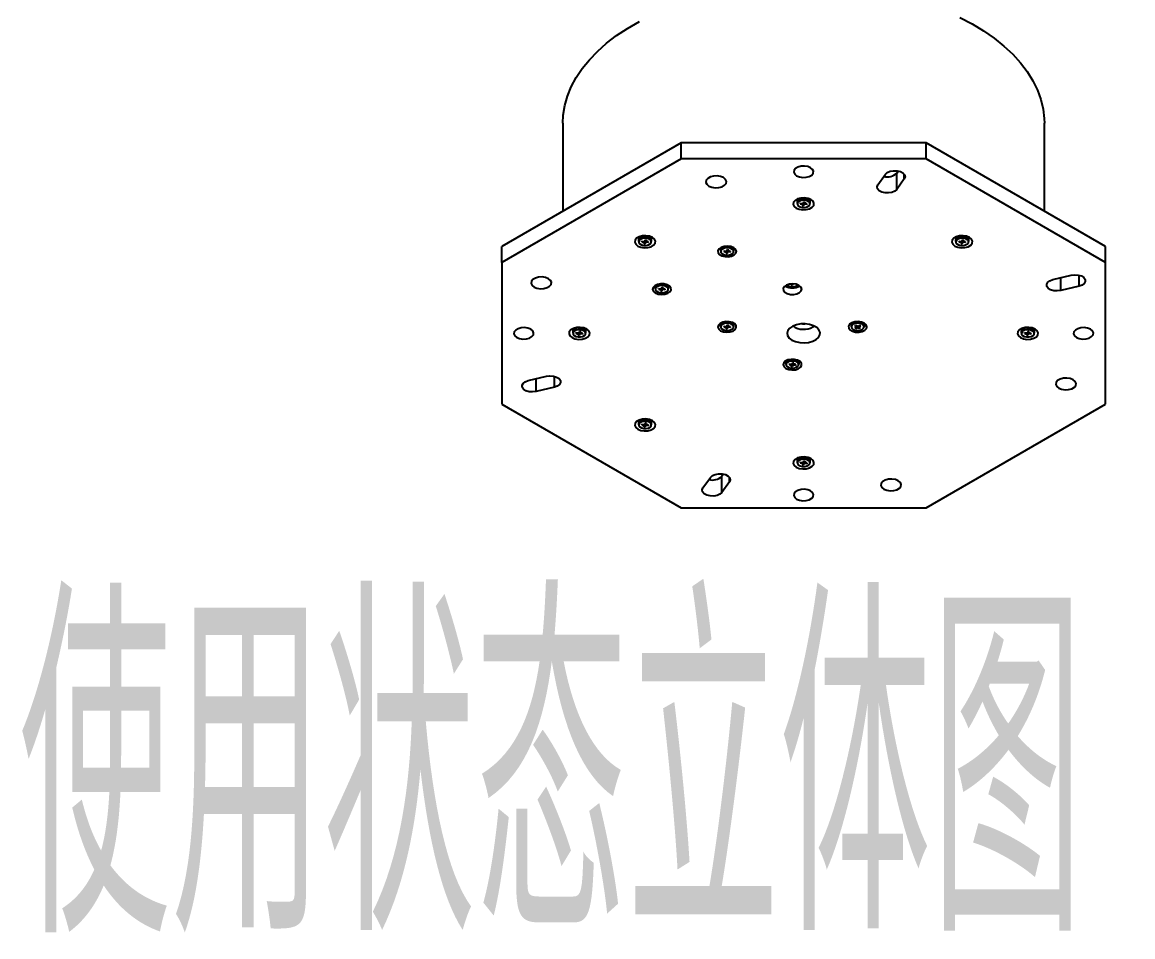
# Model space of a CAD drawing. Header units: millimetres. Extents: x 1258 to 2922, y -135 to 1239.
# Drawn here: x 1657.8 to 1826.2, y 621.3 to 759.9 of the extents above; entities that cross this region are included whole.
import ezdxf

# ---------------------------------------------------------------- set-up
doc = ezdxf.new("R2010")
doc.units = ezdxf.units.MM
doc.header["$LTSCALE"] = 6
doc.layers.add('6文字层', color=3, linetype='Continuous')
doc.styles.add('PC_TEXTSTYLE4', font='ISOCP.SHX', dxfattribs={"width": 0.707, "bigfont": 'GBCBIG.SHX'})

msp = doc.modelspace()

# ---------------------------------------------------------------- linework, layer by layer
at = {"color": 7, "linetype": 'Continuous', "lineweight": 25}
for p, q in [((1739.78, 744.55), (1739.78, 731.23)), ((1812.78, 731.23), (1812.78, 744.55)), ((1757.71, 741.58), (1730.51, 725.88)), ((1757.71, 739.13), (1757.71, 741.58)), ((1794.86, 741.58), (1757.71, 741.58)), ((1794.86, 739.13), (1794.86, 741.58)), ((1822.06, 725.88), (1794.86, 741.58)), ((1757.71, 739.13), (1730.51, 723.43)), ((1794.86, 739.13), (1757.71, 739.13)), ((1822.06, 723.43), (1794.86, 739.13)), ((1787.54, 735.21), (1788.68, 736.81)), ((1790.64, 737.31), (1790.4, 736.97)), ((1790.4, 734.52), (1790.4, 736.97)), ((1791.55, 736.12), (1790.4, 734.52)), ((1775.28, 732.63), (1775.28, 732.37)), ((1775.78, 733.19), (1775.78, 733.13)), ((1776.29, 732.63), (1776.21, 732.4)), ((1776.29, 732.63), (1776.49, 732.6)), ((1776.43, 732.61), (1776.4, 732.54)), ((1776.49, 732.6), (1776.4, 732.38)), ((1776.4, 732.54), (1776.4, 732.38)), ((1776.49, 733.19), (1776.49, 732.93)), ((1776.78, 733.13), (1776.78, 733.19)), ((1777.28, 732.37), (1777.28, 732.63)), ((1775.77, 732.34), (1775.82, 732.45)), ((1775.77, 732.34), (1776.17, 732.29)), ((1775.82, 732.45), (1776.21, 732.4)), ((1776.08, 732.06), (1776.17, 732.29)), ((1776.08, 732.06), (1776.28, 732.04)), ((1776.14, 732.22), (1776.28, 732.2)), ((1776.17, 732.41), (1776.17, 732.29)), ((1776.28, 732.2), (1776.36, 732.43)), ((1776.28, 732.04), (1776.36, 732.26)), ((1776.28, 732.2), (1776.28, 732.04)), ((1776.4, 732.42), (1776.36, 732.43)), ((1776.36, 732.43), (1776.36, 732.26)), ((1776.75, 732.22), (1776.36, 732.26)), ((1776.79, 732.33), (1776.4, 732.38)), ((1776.75, 732.22), (1776.79, 732.33)), ((1776.75, 732.33), (1776.75, 732.22)), ((1751.74, 727.45), (1751.74, 727.38)), ((1752.45, 727.44), (1752.45, 727.18)), ((1752.74, 727.38), (1752.74, 727.45)), ((1799.83, 727.45), (1799.83, 727.38)), ((1800.53, 727.44), (1800.53, 727.18)), ((1800.83, 727.38), (1800.83, 727.45)), ((1730.51, 723.43), (1730.51, 725.88)), ((1751.24, 726.88), (1751.24, 726.62)), ((1751.73, 726.59), (1751.77, 726.7)), ((1751.73, 726.59), (1752.12, 726.54)), ((1751.77, 726.7), (1752.17, 726.65)), ((1752.04, 726.31), (1752.12, 726.54)), ((1752.04, 726.31), (1752.24, 726.29)), ((1752.1, 726.47), (1752.24, 726.45)), ((1752.12, 726.66), (1752.12, 726.54)), ((1752.25, 726.88), (1752.17, 726.65)), ((1752.24, 726.45), (1752.32, 726.68)), ((1752.24, 726.29), (1752.32, 726.52)), ((1752.24, 726.45), (1752.24, 726.29)), ((1752.25, 726.88), (1752.44, 726.85)), ((1752.36, 726.67), (1752.32, 726.68)), ((1752.32, 726.68), (1752.32, 726.52)), ((1752.71, 726.47), (1752.32, 726.52)), ((1752.39, 726.86), (1752.36, 726.79)), ((1752.44, 726.85), (1752.36, 726.63)), ((1752.36, 726.79), (1752.36, 726.63)), ((1752.75, 726.58), (1752.36, 726.63)), ((1752.71, 726.59), (1752.71, 726.47)), ((1752.71, 726.47), (1752.75, 726.58)), ((1753.24, 726.62), (1753.24, 726.88)), ((1799.33, 726.88), (1799.33, 726.62)), ((1799.82, 726.59), (1799.86, 726.7)), ((1799.82, 726.59), (1800.21, 726.54)), ((1799.86, 726.7), (1800.25, 726.65)), ((1800.13, 726.31), (1800.21, 726.54)), ((1800.13, 726.31), (1800.32, 726.29)), ((1800.18, 726.47), (1800.32, 726.45)), ((1800.21, 726.66), (1800.21, 726.54)), ((1800.33, 726.88), (1800.25, 726.65)), ((1800.32, 726.45), (1800.4, 726.68)), ((1800.32, 726.29), (1800.4, 726.52)), ((1800.32, 726.45), (1800.32, 726.29)), ((1800.33, 726.88), (1800.53, 726.85)), ((1800.44, 726.67), (1800.4, 726.68)), ((1800.4, 726.68), (1800.4, 726.52)), ((1800.8, 726.47), (1800.4, 726.52)), ((1800.47, 726.86), (1800.44, 726.79)), ((1800.53, 726.85), (1800.44, 726.63)), ((1800.44, 726.79), (1800.44, 726.63)), ((1800.84, 726.58), (1800.44, 726.63)), ((1800.8, 726.59), (1800.8, 726.47)), ((1800.8, 726.47), (1800.84, 726.58)), ((1801.33, 726.62), (1801.33, 726.88)), ((1822.06, 723.43), (1822.06, 725.88)), ((1763.6, 725.62), (1763.72, 725.55)), ((1763.69, 725.41), (1763.69, 725.15)), ((1764.18, 725.12), (1764.22, 725.23)), ((1764.18, 725.12), (1764.57, 725.07)), ((1764.22, 725.23), (1764.61, 725.18)), ((1764.49, 724.84), (1764.57, 725.07)), ((1764.49, 724.84), (1764.68, 724.82)), ((1764.54, 725), (1764.68, 724.98)), ((1764.57, 725.19), (1764.57, 725.07)), ((1764.69, 725.41), (1764.61, 725.18)), ((1764.68, 724.98), (1764.77, 725.21)), ((1764.68, 724.82), (1764.77, 725.05)), ((1764.68, 724.98), (1764.68, 724.82)), ((1764.69, 725.41), (1764.89, 725.38)), ((1764.81, 725.2), (1764.77, 725.21)), ((1764.77, 725.21), (1764.77, 725.05)), ((1765.16, 725), (1764.77, 725.05)), ((1764.83, 725.39), (1764.81, 725.32)), ((1764.89, 725.38), (1764.81, 725.16)), ((1764.81, 725.32), (1764.81, 725.16)), ((1765.2, 725.11), (1764.81, 725.16)), ((1765.16, 725.12), (1765.16, 725)), ((1765.16, 725), (1765.2, 725.11)), ((1765.69, 725.15), (1765.69, 725.41)), ((1730.51, 723.43), (1730.51, 701.98)), ((1822.06, 701.98), (1822.06, 723.43)), ((1814.08, 720.85), (1816.85, 721.52)), ((1753.7, 719.91), (1753.8, 719.85)), ((1753.79, 719.69), (1753.79, 719.43)), ((1753.8, 719.85), (1753.82, 719.84)), ((1754.28, 719.4), (1754.32, 719.52)), ((1754.28, 719.4), (1754.67, 719.35)), ((1754.32, 719.52), (1754.71, 719.47)), ((1754.59, 719.13), (1754.67, 719.35)), ((1754.59, 719.13), (1754.78, 719.11)), ((1754.64, 719.29), (1754.78, 719.27)), ((1754.67, 719.47), (1754.67, 719.35)), ((1754.79, 719.69), (1754.71, 719.47)), ((1754.78, 719.27), (1754.87, 719.49)), ((1754.78, 719.11), (1754.87, 719.33)), ((1754.78, 719.27), (1754.78, 719.11)), ((1754.79, 719.69), (1754.99, 719.67)), ((1754.91, 719.49), (1754.87, 719.49)), ((1754.87, 719.49), (1754.87, 719.33)), ((1755.26, 719.28), (1754.87, 719.33)), ((1754.93, 719.68), (1754.91, 719.61)), ((1754.99, 719.67), (1754.91, 719.44)), ((1754.91, 719.61), (1754.91, 719.44)), ((1755.3, 719.4), (1754.91, 719.44)), ((1755.26, 719.28), (1755.3, 719.4)), ((1755.26, 719.4), (1755.26, 719.28)), ((1755.76, 719.84), (1755.87, 719.91)), ((1755.79, 719.43), (1755.79, 719.69)), ((1774.39, 720.03), (1774.45, 720.2)), ((1774.39, 720.03), (1774.58, 720)), ((1774.44, 720.18), (1774.58, 720.17)), ((1774.58, 720), (1774.66, 720.21)), ((1774.58, 720.17), (1774.6, 720.21)), ((1774.58, 720.17), (1774.58, 720)), ((1818.04, 719.86), (1815.27, 719.2)), ((1763.6, 714.19), (1763.7, 714.13)), ((1763.69, 713.98), (1763.69, 713.72)), ((1763.7, 714.13), (1763.72, 714.12)), ((1764.69, 713.98), (1764.61, 713.75)), ((1764.69, 713.98), (1764.89, 713.96)), ((1764.89, 713.96), (1764.81, 713.73)), ((1764.83, 713.96), (1764.81, 713.89)), ((1765.66, 714.12), (1765.77, 714.19)), ((1765.69, 713.72), (1765.69, 713.98)), ((1783.4, 714.19), (1783.52, 714.12)), ((1783.49, 713.98), (1783.49, 713.72)), ((1784.06, 713.85), (1784.2, 713.93)), ((1784.2, 713.93), (1784.49, 713.77)), ((1784.77, 713.93), (1784.49, 713.77)), ((1784.77, 713.93), (1784.91, 713.85)), ((1785.49, 713.72), (1785.49, 713.98)), ((1741.28, 713), (1741.28, 712.74)), ((1741.77, 712.71), (1741.82, 712.82)), ((1741.77, 712.71), (1742.17, 712.66)), ((1741.78, 713.57), (1741.78, 713.5)), ((1741.82, 712.82), (1742.21, 712.77)), ((1742.08, 712.43), (1742.17, 712.66)), ((1742.08, 712.43), (1742.28, 712.41)), ((1742.14, 712.59), (1742.28, 712.57)), ((1742.17, 712.78), (1742.17, 712.66)), ((1742.29, 713), (1742.21, 712.77)), ((1742.28, 712.57), (1742.36, 712.8)), ((1742.28, 712.41), (1742.36, 712.64)), ((1742.28, 712.57), (1742.28, 712.41)), ((1742.29, 713), (1742.49, 712.98)), ((1742.4, 712.79), (1742.36, 712.8)), ((1742.36, 712.8), (1742.36, 712.64)), ((1742.75, 712.59), (1742.36, 712.64)), ((1742.49, 712.98), (1742.4, 712.75)), ((1742.43, 712.98), (1742.4, 712.91)), ((1742.4, 712.91), (1742.4, 712.75)), ((1742.79, 712.7), (1742.4, 712.75)), ((1742.49, 713.56), (1742.49, 713.3)), ((1742.75, 712.71), (1742.75, 712.59)), ((1742.75, 712.59), (1742.79, 712.7)), ((1742.78, 713.5), (1742.78, 713.57)), ((1743.28, 712.74), (1743.28, 713)), ((1764.18, 713.69), (1764.22, 713.8)), ((1764.18, 713.69), (1764.57, 713.64)), ((1764.22, 713.8), (1764.61, 713.75)), ((1764.49, 713.41), (1764.57, 713.64)), ((1764.49, 713.41), (1764.68, 713.39)), ((1764.54, 713.57), (1764.68, 713.55)), ((1764.57, 713.76), (1764.57, 713.64)), ((1764.68, 713.55), (1764.77, 713.78)), ((1764.68, 713.39), (1764.77, 713.62)), ((1764.68, 713.55), (1764.68, 713.39)), ((1764.81, 713.77), (1764.77, 713.78)), ((1764.77, 713.78), (1764.77, 713.62)), ((1765.16, 713.57), (1764.77, 713.62)), ((1764.81, 713.89), (1764.81, 713.73)), ((1765.2, 713.68), (1764.81, 713.73)), ((1765.16, 713.69), (1765.16, 713.57)), ((1765.16, 713.57), (1765.2, 713.68)), ((1777.7, 713.68), (1777.89, 713.81)), ((1783.78, 713.31), (1783.79, 713.3)), ((1784.06, 713.85), (1784.35, 713.68)), ((1784.06, 713.52), (1784.35, 713.68)), ((1784.06, 713.52), (1784.2, 713.44)), ((1784.2, 713.44), (1784.49, 713.6)), ((1784.2, 713.6), (1784.2, 713.44)), ((1784.35, 713.85), (1784.35, 713.68)), ((1784.35, 713.68), (1784.49, 713.77)), ((1784.63, 713.68), (1784.49, 713.77)), ((1784.49, 713.77), (1784.49, 713.6)), ((1784.77, 713.44), (1784.49, 713.6)), ((1784.91, 713.85), (1784.63, 713.68)), ((1784.63, 713.85), (1784.63, 713.68)), ((1784.91, 713.52), (1784.63, 713.68)), ((1784.77, 713.6), (1784.77, 713.44)), ((1784.77, 713.44), (1784.91, 713.52)), ((1809.28, 713), (1809.28, 712.74)), ((1809.77, 712.71), (1809.82, 712.82)), ((1809.77, 712.71), (1810.17, 712.66)), ((1809.78, 713.57), (1809.78, 713.5)), ((1809.82, 712.82), (1810.21, 712.77)), ((1810.08, 712.43), (1810.17, 712.66)), ((1810.08, 712.43), (1810.28, 712.41)), ((1810.14, 712.59), (1810.28, 712.57)), ((1810.17, 712.78), (1810.17, 712.66)), ((1810.29, 713), (1810.21, 712.77)), ((1810.28, 712.57), (1810.36, 712.8)), ((1810.28, 712.41), (1810.36, 712.64)), ((1810.28, 712.57), (1810.28, 712.41)), ((1810.29, 713), (1810.49, 712.98)), ((1810.4, 712.79), (1810.36, 712.8)), ((1810.36, 712.8), (1810.36, 712.64)), ((1810.75, 712.59), (1810.36, 712.64)), ((1810.49, 712.98), (1810.4, 712.75)), ((1810.43, 712.98), (1810.4, 712.91)), ((1810.4, 712.91), (1810.4, 712.75)), ((1810.79, 712.7), (1810.4, 712.75)), ((1810.49, 713.56), (1810.49, 713.3)), ((1810.75, 712.71), (1810.75, 712.59)), ((1810.75, 712.59), (1810.79, 712.7)), ((1810.78, 713.5), (1810.78, 713.57)), ((1811.28, 712.74), (1811.28, 713)), ((1773.5, 708.48), (1773.6, 708.42)), ((1773.59, 708.26), (1773.59, 708)), ((1773.6, 708.42), (1773.62, 708.41)), ((1774.08, 707.97), (1774.12, 708.09)), ((1774.08, 707.97), (1774.47, 707.93)), ((1774.12, 708.09), (1774.51, 708.04)), ((1774.39, 707.7), (1774.47, 707.93)), ((1774.39, 707.7), (1774.58, 707.68)), ((1774.44, 707.86), (1774.58, 707.84)), ((1774.47, 708.04), (1774.47, 707.93)), ((1774.59, 708.26), (1774.51, 708.04)), ((1774.58, 707.84), (1774.66, 708.06)), ((1774.58, 707.68), (1774.66, 707.9)), ((1774.58, 707.84), (1774.58, 707.68)), ((1774.59, 708.26), (1774.79, 708.24)), ((1774.71, 708.06), (1774.66, 708.06)), ((1774.66, 708.06), (1774.66, 707.9)), ((1775.06, 707.85), (1774.66, 707.9)), ((1774.73, 708.25), (1774.71, 708.18)), ((1774.79, 708.24), (1774.71, 708.01)), ((1774.71, 708.18), (1774.71, 708.01)), ((1775.1, 707.97), (1774.71, 708.01)), ((1775.06, 707.85), (1775.1, 707.97)), ((1775.06, 707.97), (1775.06, 707.85)), ((1775.56, 708.41), (1775.67, 708.48)), ((1775.59, 708), (1775.59, 708.26)), ((1734.53, 705.55), (1737.3, 706.21)), ((1738.49, 704.56), (1735.72, 703.89)), ((1730.51, 701.98), (1757.71, 686.28)), ((1794.86, 686.28), (1822.06, 701.98)), ((1751.24, 699.12), (1751.24, 698.86)), ((1751.73, 698.83), (1751.77, 698.94)), ((1751.73, 698.83), (1752.12, 698.78)), ((1751.74, 699.69), (1751.74, 699.63)), ((1751.77, 698.94), (1752.17, 698.89)), ((1752.04, 698.56), (1752.12, 698.78)), ((1752.12, 698.9), (1752.12, 698.78)), ((1752.25, 699.12), (1752.17, 698.89)), ((1752.24, 698.69), (1752.32, 698.92)), ((1752.25, 699.12), (1752.44, 699.1)), ((1752.36, 698.92), (1752.32, 698.92)), ((1752.32, 698.92), (1752.32, 698.76)), ((1752.44, 699.1), (1752.36, 698.87)), ((1752.39, 699.1), (1752.36, 699.03)), ((1752.36, 699.03), (1752.36, 698.87)), ((1752.75, 698.82), (1752.36, 698.87)), ((1752.45, 699.68), (1752.45, 699.42)), ((1752.71, 698.83), (1752.71, 698.71)), ((1752.71, 698.71), (1752.75, 698.82)), ((1752.74, 699.63), (1752.74, 699.69)), ((1753.24, 698.86), (1753.24, 699.12)), ((1752.04, 698.56), (1752.24, 698.53)), ((1752.1, 698.71), (1752.24, 698.69)), ((1752.24, 698.53), (1752.32, 698.76)), ((1752.24, 698.69), (1752.24, 698.53)), ((1752.71, 698.71), (1752.32, 698.76)), ((1775.78, 693.94), (1775.78, 693.88)), ((1776.49, 693.94), (1776.49, 693.67)), ((1776.78, 693.88), (1776.78, 693.94)), ((1775.28, 693.37), (1775.28, 693.11)), ((1775.77, 693.08), (1775.82, 693.19)), ((1775.77, 693.08), (1776.17, 693.03)), ((1775.82, 693.19), (1776.21, 693.15)), ((1776.08, 692.81), (1776.17, 693.03)), ((1776.08, 692.81), (1776.28, 692.78)), ((1776.14, 692.96), (1776.28, 692.95)), ((1776.17, 693.15), (1776.17, 693.03)), ((1776.29, 693.37), (1776.21, 693.15)), ((1776.28, 692.95), (1776.36, 693.17)), ((1776.28, 692.78), (1776.36, 693.01)), ((1776.28, 692.95), (1776.28, 692.78)), ((1776.29, 693.37), (1776.49, 693.35)), ((1776.4, 693.17), (1776.36, 693.17)), ((1776.36, 693.17), (1776.36, 693.01)), ((1776.75, 692.96), (1776.36, 693.01)), ((1776.49, 693.35), (1776.4, 693.12)), ((1776.43, 693.35), (1776.4, 693.29)), ((1776.4, 693.29), (1776.4, 693.12)), ((1776.79, 693.07), (1776.4, 693.12)), ((1776.75, 693.08), (1776.75, 692.96)), ((1776.75, 692.96), (1776.79, 693.07)), ((1777.28, 693.11), (1777.28, 693.37)), ((1761.02, 689.29), (1762.17, 690.89)), ((1764.12, 691.39), (1763.88, 691.05)), ((1763.88, 688.6), (1763.88, 691.05)), ((1765.03, 690.2), (1763.88, 688.6)), ((1757.71, 686.28), (1794.86, 686.28))]:
    msp.add_line(p, q, dxfattribs=at)
at = {"color": 8, "linetype": 'Continuous', "lineweight": 25}
for p, q in [((1791.55, 736.12), (1791.55, 736.81)), ((1776.39, 733.24), (1776.39, 733.21)), ((1752.35, 727.49), (1752.35, 727.46)), ((1800.43, 727.49), (1800.43, 727.46)), ((1764.89, 725.91), (1764.89, 725.71)), ((1815.27, 719.2), (1815.27, 721.14)), ((1818.04, 719.86), (1818.04, 721.52)), ((1754.99, 720.2), (1754.99, 720)), ((1764.89, 714.48), (1764.89, 714.28)), ((1785.19, 714.38), (1785.19, 714.13)), ((1742.39, 713.61), (1742.39, 713.58)), ((1810.39, 713.61), (1810.39, 713.58)), ((1774.79, 708.77), (1774.79, 708.57)), ((1735.72, 703.89), (1735.72, 705.83)), ((1738.49, 704.56), (1738.49, 706.21)), ((1752.35, 699.73), (1752.35, 699.7)), ((1776.39, 693.98), (1776.39, 693.95)), ((1765.03, 690.2), (1765.03, 690.89))]:
    msp.add_line(p, q, dxfattribs=at)
at = {"color": 7, "linetype": 'Continuous', "lineweight": 25, "flags": 128}
for points in [[(1739.78, 744.55), (1739.84, 745.76), (1740.08, 747.21), (1740.48, 748.65), (1741.06, 750.07), (1741.81, 751.47), (1742.72, 752.83), (1743.8, 754.16), (1745.03, 755.43), (1746.41, 756.66), (1747.93, 757.82), (1749.6, 758.92), (1751.39, 759.96)], [(1799.95, 760.59), (1801.82, 759.6), (1803.57, 758.55), (1805.18, 757.42), (1806.66, 756.23), (1807.99, 754.99), (1809.17, 753.7), (1810.18, 752.36), (1811.04, 750.99), (1811.73, 749.58), (1812.25, 748.15), (1812.59, 746.7), (1812.76, 745.25), (1812.78, 744.55)], [(1775.22, 736.58), (1775.65, 736.41), (1776.15, 736.33), (1776.67, 736.36), (1777.14, 736.49), (1777.51, 736.7), (1777.73, 736.97), (1777.78, 737.27), (1777.64, 737.56), (1777.35, 737.81), (1776.92, 737.98), (1776.42, 738.06), (1775.9, 738.03), (1775.42, 737.91), (1775.06, 737.69), (1774.84, 737.42), (1774.79, 737.12), (1774.93, 736.83), (1775.22, 736.58)], [(1761.93, 735.03), (1762.37, 734.86), (1762.89, 734.77), (1763.43, 734.8), (1763.92, 734.93), (1764.3, 735.15), (1764.52, 735.43), (1764.57, 735.74), (1764.43, 736.04), (1764.12, 736.3), (1763.68, 736.48), (1763.16, 736.56), (1762.63, 736.53), (1762.14, 736.4), (1761.76, 736.18), (1761.53, 735.9), (1761.48, 735.59), (1761.62, 735.29), (1761.93, 735.03)], [(1788.68, 736.81), (1788.97, 737.07), (1789.4, 737.26), (1789.91, 737.35), (1790.45, 737.34), (1790.95, 737.22), (1791.35, 737.01), (1791.6, 736.74), (1791.67, 736.43), (1791.55, 736.12)], [(1790.4, 734.52), (1790.11, 734.26), (1789.68, 734.07), (1789.17, 733.98), (1788.63, 733.99), (1788.14, 734.11), (1787.74, 734.32), (1787.49, 734.6), (1787.42, 734.91), (1787.54, 735.21)], [(1775.17, 731.69), (1775.62, 731.51), (1776.15, 731.43), (1776.69, 731.45), (1777.19, 731.59), (1777.57, 731.81), (1777.81, 732.1), (1777.85, 732.41), (1777.71, 732.72), (1777.4, 732.98), (1776.95, 733.16), (1776.42, 733.24), (1775.88, 733.21), (1775.38, 733.08), (1774.99, 732.85), (1774.76, 732.57), (1774.72, 732.25), (1774.86, 731.95), (1775.17, 731.69)], [(1776.49, 733.19), (1776.1, 733.19), (1775.74, 733.11), (1775.46, 732.95), (1775.31, 732.75), (1775.28, 732.63)], [(1776.49, 732.93), (1776.1, 732.93), (1775.74, 732.85), (1775.46, 732.69), (1775.31, 732.48), (1775.28, 732.37)], [(1776.48, 732.88), (1776.11, 732.88), (1775.76, 732.8), (1775.49, 732.65), (1775.35, 732.45), (1775.34, 732.23), (1775.48, 732.03), (1775.74, 731.88), (1776.09, 731.79)], [(1775.51, 733.12), (1775.5, 733.11), (1775.43, 732.92)], [(1776.09, 731.79), (1776.46, 731.79), (1776.81, 731.87), (1777.08, 732.02), (1777.22, 732.22), (1777.23, 732.44), (1777.09, 732.64), (1776.83, 732.79), (1776.48, 732.88)], [(1776.48, 733.2), (1776.48, 733.21), (1776.48, 733.21), (1776.49, 733.21), (1776.49, 733.21), (1776.49, 733.21), (1776.49, 733.2), (1776.49, 733.2), (1776.49, 733.19)], [(1777.28, 732.63), (1777.27, 732.73), (1777.12, 732.94), (1776.85, 733.1), (1776.49, 733.19)], [(1777.28, 732.37), (1777.27, 732.47), (1777.12, 732.68), (1776.85, 732.84), (1776.49, 732.93)], [(1777.13, 732.92), (1777.07, 733.11), (1777.06, 733.12)], [(1751.13, 725.94), (1751.58, 725.76), (1752.11, 725.68), (1752.65, 725.71), (1753.15, 725.84), (1753.53, 726.06), (1753.76, 726.35), (1753.81, 726.66), (1753.67, 726.97), (1753.36, 727.23), (1752.91, 727.41), (1752.38, 727.49), (1751.84, 727.46), (1751.34, 727.33), (1750.95, 727.11), (1750.72, 726.82), (1750.67, 726.5), (1750.82, 726.2), (1751.13, 725.94)], [(1752.45, 727.44), (1752.06, 727.45), (1751.7, 727.36), (1751.42, 727.2), (1751.26, 727), (1751.24, 726.88)], [(1752.44, 727.45), (1752.44, 727.46), (1752.44, 727.46), (1752.44, 727.46), (1752.45, 727.46), (1752.45, 727.46), (1752.45, 727.45), (1752.45, 727.45), (1752.45, 727.44)], [(1753.24, 726.88), (1753.23, 726.98), (1753.08, 727.19), (1752.81, 727.35), (1752.45, 727.44)], [(1799.21, 725.94), (1799.66, 725.76), (1800.19, 725.68), (1800.73, 725.71), (1801.23, 725.84), (1801.62, 726.06), (1801.85, 726.35), (1801.9, 726.66), (1801.75, 726.97), (1801.44, 727.23), (1800.99, 727.41), (1800.46, 727.49), (1799.92, 727.46), (1799.42, 727.33), (1799.04, 727.11), (1798.8, 726.82), (1798.76, 726.5), (1798.9, 726.2), (1799.21, 725.94)], [(1800.53, 727.44), (1800.14, 727.45), (1799.78, 727.36), (1799.5, 727.2), (1799.35, 727), (1799.33, 726.88)], [(1800.52, 727.45), (1800.52, 727.46), (1800.53, 727.46), (1800.53, 727.46), (1800.53, 727.46), (1800.53, 727.46), (1800.53, 727.45), (1800.53, 727.45), (1800.53, 727.44)], [(1801.33, 726.88), (1801.31, 726.98), (1801.16, 727.19), (1800.89, 727.35), (1800.53, 727.44)], [(1752.45, 727.18), (1752.06, 727.18), (1751.7, 727.1), (1751.42, 726.94), (1751.26, 726.73), (1751.24, 726.62)], [(1752.44, 727.13), (1752.07, 727.13), (1751.72, 727.05), (1751.45, 726.9), (1751.3, 726.7), (1751.3, 726.48), (1751.44, 726.28), (1751.7, 726.13), (1752.05, 726.04)], [(1751.47, 727.37), (1751.46, 727.36), (1751.39, 727.18)], [(1752.05, 726.04), (1752.42, 726.04), (1752.77, 726.12), (1753.04, 726.27), (1753.18, 726.47), (1753.19, 726.69), (1753.05, 726.89), (1752.78, 727.04), (1752.44, 727.13)], [(1753.24, 726.62), (1753.23, 726.72), (1753.08, 726.93), (1752.81, 727.09), (1752.45, 727.18)], [(1753.09, 727.18), (1753.03, 727.36), (1753.02, 727.37)], [(1765.68, 725.69), (1765.25, 725.85), (1764.75, 725.92), (1764.24, 725.88), (1763.79, 725.74), (1763.46, 725.51), (1763.3, 725.23), (1763.33, 724.93), (1763.53, 724.66), (1763.9, 724.45), (1764.37, 724.33), (1764.88, 724.31), (1765.37, 724.41), (1765.77, 724.6), (1766.02, 724.86), (1766.09, 725.15), (1765.97, 725.44), (1765.68, 725.69)], [(1800.53, 727.18), (1800.14, 727.18), (1799.78, 727.1), (1799.5, 726.94), (1799.35, 726.73), (1799.33, 726.62)], [(1800.52, 727.13), (1800.15, 727.13), (1799.8, 727.05), (1799.53, 726.9), (1799.39, 726.7), (1799.38, 726.48), (1799.52, 726.28), (1799.78, 726.13), (1800.13, 726.04)], [(1799.55, 727.37), (1799.54, 727.36), (1799.48, 727.18)], [(1800.13, 726.04), (1800.5, 726.04), (1800.85, 726.12), (1801.12, 726.27), (1801.27, 726.47), (1801.27, 726.69), (1801.13, 726.89), (1800.87, 727.04), (1800.52, 727.13)], [(1801.33, 726.62), (1801.31, 726.72), (1801.16, 726.93), (1800.89, 727.09), (1800.53, 727.18)], [(1801.18, 727.18), (1801.11, 727.36), (1801.1, 727.37)], [(1764.89, 725.71), (1764.5, 725.71), (1764.14, 725.63), (1763.86, 725.47), (1763.71, 725.27), (1763.69, 725.15)], [(1764.89, 725.66), (1764.51, 725.66), (1764.16, 725.58), (1763.9, 725.43), (1763.75, 725.23), (1763.74, 725.01), (1763.88, 724.81), (1764.15, 724.66), (1764.49, 724.57)], [(1764.49, 724.57), (1764.87, 724.57), (1765.21, 724.65), (1765.48, 724.8), (1765.63, 725), (1765.63, 725.22), (1765.49, 725.42), (1765.23, 725.57), (1764.89, 725.66)], [(1765.69, 725.15), (1765.67, 725.25), (1765.53, 725.46), (1765.25, 725.62), (1764.89, 725.71)], [(1765.66, 725.55), (1765.77, 725.62), (1765.77, 725.62)], [(1735.41, 719.73), (1735.85, 719.55), (1736.37, 719.47), (1736.91, 719.49), (1737.4, 719.63), (1737.78, 719.85), (1738.01, 720.13), (1738.05, 720.44), (1737.91, 720.74), (1737.61, 720.99), (1737.16, 721.17), (1736.64, 721.25), (1736.11, 721.22), (1735.62, 721.09), (1735.24, 720.87), (1735.01, 720.59), (1734.97, 720.28), (1735.11, 719.98), (1735.41, 719.73)], [(1815.27, 719.2), (1814.74, 719.13), (1814.21, 719.17), (1813.73, 719.32), (1813.37, 719.55), (1813.16, 719.83), (1813.14, 720.14), (1813.3, 720.44), (1813.63, 720.69), (1814.08, 720.85)], [(1816.85, 721.52), (1817.38, 721.58), (1817.91, 721.54), (1818.39, 721.4), (1818.75, 721.17), (1818.96, 720.88), (1818.98, 720.57), (1818.82, 720.28), (1818.49, 720.03), (1818.04, 719.86)], [(1753.8, 718.83), (1754.22, 718.66), (1754.72, 718.59), (1755.23, 718.63), (1755.68, 718.78), (1756.01, 719.01), (1756.18, 719.29), (1756.15, 719.58), (1755.94, 719.86), (1755.58, 720.07), (1755.11, 720.19), (1754.6, 720.2), (1754.11, 720.11), (1753.71, 719.92), (1753.46, 719.66), (1753.39, 719.36), (1753.51, 719.07), (1753.8, 718.83)], [(1754.99, 720), (1754.6, 720), (1754.24, 719.92), (1753.96, 719.76), (1753.81, 719.55), (1753.79, 719.43)], [(1754.99, 719.94), (1754.61, 719.94), (1754.26, 719.86), (1754, 719.71), (1753.85, 719.51), (1753.85, 719.3), (1753.98, 719.1), (1754.25, 718.94), (1754.59, 718.86)], [(1754.59, 718.86), (1754.97, 718.85), (1755.31, 718.94), (1755.58, 719.09), (1755.73, 719.29), (1755.73, 719.5), (1755.59, 719.7), (1755.33, 719.86), (1754.99, 719.94)], [(1755.79, 719.43), (1755.77, 719.54), (1755.63, 719.75), (1755.35, 719.91), (1754.99, 720)], [(1775.58, 719.97), (1775.15, 720.14), (1774.65, 720.21), (1774.14, 720.17), (1773.69, 720.02), (1773.36, 719.79), (1773.2, 719.51), (1773.22, 719.21), (1773.43, 718.94), (1773.8, 718.73), (1774.27, 718.61), (1774.78, 718.6), (1775.27, 718.69), (1775.66, 718.88), (1775.91, 719.14), (1775.99, 719.44), (1775.87, 719.73), (1775.58, 719.97)], [(1763.7, 713.11), (1764.12, 712.95), (1764.62, 712.88), (1765.13, 712.92), (1765.58, 713.06), (1765.91, 713.29), (1766.07, 713.57), (1766.05, 713.87), (1765.84, 714.14), (1765.48, 714.35), (1765.01, 714.47), (1764.49, 714.49), (1764.01, 714.39), (1763.61, 714.2), (1763.36, 713.94), (1763.29, 713.65), (1763.41, 713.36), (1763.7, 713.11)], [(1764.89, 714.28), (1764.5, 714.28), (1764.14, 714.2), (1763.86, 714.04), (1763.71, 713.84), (1763.69, 713.72)], [(1764.89, 714.23), (1764.51, 714.23), (1764.16, 714.15), (1763.9, 714), (1763.75, 713.8), (1763.74, 713.58), (1763.88, 713.38), (1764.15, 713.23), (1764.49, 713.14)], [(1764.49, 713.14), (1764.87, 713.14), (1765.21, 713.22), (1765.48, 713.37), (1765.63, 713.57), (1765.63, 713.79), (1765.49, 713.99), (1765.23, 714.14), (1764.89, 714.23)], [(1765.69, 713.72), (1765.67, 713.82), (1765.53, 714.03), (1765.25, 714.19), (1764.89, 714.28)], [(1774.52, 711.68), (1775.06, 711.45), (1775.69, 711.3), (1776.37, 711.26), (1777.04, 711.33), (1777.66, 711.5), (1778.17, 711.76), (1778.54, 712.09), (1778.75, 712.46), (1778.77, 712.85), (1778.61, 713.23), (1778.28, 713.58), (1777.8, 713.85), (1777.2, 714.05), (1776.54, 714.14), (1775.86, 714.13), (1775.21, 714.01), (1774.64, 713.79), (1774.19, 713.5), (1773.9, 713.14), (1773.79, 712.75), (1773.86, 712.36), (1774.11, 712), (1774.52, 711.68)], [(1776.09, 714.14), (1776.28, 714.13), (1776.48, 714.14)], [(1785.48, 714.26), (1785.05, 714.42), (1784.55, 714.49), (1784.04, 714.45), (1783.59, 714.31), (1783.26, 714.08), (1783.1, 713.8), (1783.12, 713.5), (1783.33, 713.23), (1783.7, 713.02), (1784.17, 712.9), (1784.68, 712.88), (1785.17, 712.98), (1785.56, 713.17), (1785.81, 713.43), (1785.89, 713.72), (1785.77, 714.01), (1785.48, 714.26)], [(1783.76, 714.38), (1783.56, 714.2), (1783.49, 713.98)], [(1785.19, 714.13), (1784.87, 714.25), (1784.49, 714.29), (1784.1, 714.25), (1783.78, 714.13), (1783.56, 713.94), (1783.49, 713.72)], [(1785.17, 714.08), (1784.85, 714.2), (1784.49, 714.24), (1784.12, 714.2), (1783.81, 714.08), (1783.6, 713.9), (1783.53, 713.68), (1783.6, 713.47), (1783.81, 713.29)], [(1783.81, 713.29), (1784.12, 713.17), (1784.49, 713.13), (1784.85, 713.17), (1785.17, 713.29), (1785.37, 713.47), (1785.45, 713.68), (1785.37, 713.9), (1785.17, 714.08)], [(1785.49, 713.72), (1785.41, 713.94), (1785.19, 714.13)], [(1785.49, 713.98), (1785.41, 714.2), (1785.21, 714.38)], [(1785.46, 714.12), (1785.56, 714.19), (1785.57, 714.19)], [(1732.8, 712.09), (1733.22, 711.92), (1733.73, 711.84), (1734.25, 711.87), (1734.72, 712), (1735.09, 712.21), (1735.31, 712.48), (1735.35, 712.78), (1735.22, 713.07), (1734.92, 713.32), (1734.49, 713.49), (1733.99, 713.57), (1733.47, 713.54), (1733, 713.41), (1732.63, 713.2), (1732.41, 712.93), (1732.36, 712.63), (1732.5, 712.34), (1732.8, 712.09)], [(1741.17, 712.06), (1741.62, 711.88), (1742.15, 711.8), (1742.69, 711.83), (1743.19, 711.96), (1743.57, 712.18), (1743.81, 712.47), (1743.85, 712.78), (1743.71, 713.09), (1743.4, 713.35), (1742.95, 713.53), (1742.42, 713.61), (1741.88, 713.58), (1741.38, 713.45), (1740.99, 713.23), (1740.76, 712.94), (1740.72, 712.63), (1740.86, 712.32), (1741.17, 712.06)], [(1742.49, 713.56), (1742.1, 713.57), (1741.74, 713.48), (1741.46, 713.32), (1741.31, 713.12), (1741.28, 713)], [(1742.49, 713.3), (1742.1, 713.3), (1741.74, 713.22), (1741.46, 713.06), (1741.31, 712.86), (1741.28, 712.74)], [(1742.48, 713.25), (1742.11, 713.25), (1741.76, 713.17), (1741.49, 713.02), (1741.35, 712.82), (1741.34, 712.6), (1741.48, 712.4), (1741.74, 712.25), (1742.09, 712.16)], [(1741.51, 713.5), (1741.5, 713.48), (1741.43, 713.3)], [(1742.09, 712.16), (1742.46, 712.16), (1742.81, 712.24), (1743.08, 712.39), (1743.22, 712.59), (1743.23, 712.81), (1743.09, 713.01), (1742.83, 713.16), (1742.48, 713.25)], [(1742.48, 713.57), (1742.48, 713.58), (1742.48, 713.58), (1742.49, 713.58), (1742.49, 713.58), (1742.49, 713.58), (1742.49, 713.57), (1742.49, 713.57), (1742.49, 713.56)], [(1743.28, 713), (1743.27, 713.11), (1743.12, 713.31), (1742.85, 713.48), (1742.49, 713.56)], [(1743.28, 712.74), (1743.27, 712.84), (1743.12, 713.05), (1742.85, 713.21), (1742.49, 713.3)], [(1743.13, 713.3), (1743.07, 713.48), (1743.06, 713.5)], [(1809.17, 712.06), (1809.62, 711.88), (1810.15, 711.8), (1810.69, 711.83), (1811.19, 711.96), (1811.57, 712.18), (1811.81, 712.47), (1811.85, 712.78), (1811.71, 713.09), (1811.4, 713.35), (1810.95, 713.53), (1810.42, 713.61), (1809.88, 713.58), (1809.38, 713.45), (1808.99, 713.23), (1808.76, 712.94), (1808.72, 712.63), (1808.86, 712.32), (1809.17, 712.06)], [(1810.49, 713.56), (1810.1, 713.57), (1809.74, 713.48), (1809.46, 713.32), (1809.31, 713.12), (1809.28, 713)], [(1810.49, 713.3), (1810.1, 713.3), (1809.74, 713.22), (1809.46, 713.06), (1809.31, 712.86), (1809.28, 712.74)], [(1810.48, 713.25), (1810.11, 713.25), (1809.76, 713.17), (1809.49, 713.02), (1809.35, 712.82), (1809.34, 712.6), (1809.48, 712.4), (1809.74, 712.25), (1810.09, 712.16)], [(1809.51, 713.5), (1809.5, 713.48), (1809.43, 713.3)], [(1810.09, 712.16), (1810.46, 712.16), (1810.81, 712.24), (1811.08, 712.39), (1811.22, 712.59), (1811.23, 712.81), (1811.09, 713.01), (1810.83, 713.16), (1810.48, 713.25)], [(1810.48, 713.57), (1810.48, 713.58), (1810.48, 713.58), (1810.49, 713.58), (1810.49, 713.58), (1810.49, 713.58), (1810.49, 713.57), (1810.49, 713.57), (1810.49, 713.56)], [(1811.28, 713), (1811.27, 713.11), (1811.12, 713.31), (1810.85, 713.48), (1810.49, 713.56)], [(1811.28, 712.74), (1811.27, 712.84), (1811.12, 713.05), (1810.85, 713.21), (1810.49, 713.3)], [(1811.13, 713.3), (1811.07, 713.48), (1811.06, 713.5)], [(1817.65, 712.09), (1818.08, 711.92), (1818.58, 711.84), (1819.1, 711.87), (1819.57, 712), (1819.94, 712.21), (1820.16, 712.48), (1820.21, 712.78), (1820.07, 713.07), (1819.77, 713.32), (1819.34, 713.49), (1818.84, 713.57), (1818.32, 713.54), (1817.85, 713.41), (1817.48, 713.2), (1817.26, 712.93), (1817.22, 712.63), (1817.35, 712.34), (1817.65, 712.09)], [(1773.6, 707.4), (1774.02, 707.23), (1774.52, 707.16), (1775.03, 707.2), (1775.48, 707.35), (1775.81, 707.58), (1775.97, 707.86), (1775.95, 708.15), (1775.74, 708.43), (1775.38, 708.64), (1774.91, 708.76), (1774.39, 708.77), (1773.91, 708.68), (1773.51, 708.49), (1773.26, 708.23), (1773.19, 707.93), (1773.31, 707.64), (1773.6, 707.4)], [(1774.79, 708.57), (1774.4, 708.57), (1774.04, 708.49), (1773.76, 708.33), (1773.61, 708.12), (1773.59, 708)], [(1774.78, 708.51), (1774.41, 708.51), (1774.06, 708.43), (1773.79, 708.28), (1773.65, 708.08), (1773.64, 707.87), (1773.78, 707.67), (1774.05, 707.51), (1774.39, 707.43)], [(1774.39, 707.43), (1774.77, 707.43), (1775.11, 707.51), (1775.38, 707.66), (1775.53, 707.86), (1775.53, 708.07), (1775.39, 708.27), (1775.13, 708.43), (1774.78, 708.51)], [(1775.59, 708), (1775.57, 708.11), (1775.42, 708.32), (1775.15, 708.48), (1774.79, 708.57)], [(1735.72, 703.89), (1735.19, 703.83), (1734.66, 703.87), (1734.18, 704.01), (1733.82, 704.24), (1733.61, 704.53), (1733.59, 704.84), (1733.75, 705.13), (1734.08, 705.38), (1734.53, 705.55)], [(1737.3, 706.21), (1737.83, 706.28), (1738.36, 706.24), (1738.84, 706.09), (1739.2, 705.86), (1739.41, 705.58), (1739.43, 705.27), (1739.27, 704.97), (1738.94, 704.72), (1738.49, 704.56)], [(1814.96, 704.42), (1815.4, 704.24), (1815.92, 704.16), (1816.46, 704.19), (1816.95, 704.32), (1817.33, 704.54), (1817.56, 704.82), (1817.6, 705.13), (1817.46, 705.43), (1817.16, 705.68), (1816.71, 705.86), (1816.19, 705.94), (1815.66, 705.92), (1815.17, 705.78), (1814.79, 705.56), (1814.56, 705.28), (1814.52, 704.97), (1814.65, 704.67), (1814.96, 704.42)], [(1751.13, 698.18), (1751.58, 698), (1752.11, 697.92), (1752.65, 697.95), (1753.15, 698.08), (1753.53, 698.3), (1753.76, 698.59), (1753.81, 698.91), (1753.67, 699.21), (1753.36, 699.47), (1752.91, 699.65), (1752.38, 699.73), (1751.84, 699.7), (1751.34, 699.57), (1750.95, 699.35), (1750.72, 699.06), (1750.67, 698.75), (1750.82, 698.44), (1751.13, 698.18)], [(1752.45, 699.68), (1752.06, 699.69), (1751.7, 699.6), (1751.42, 699.45), (1751.26, 699.24), (1751.24, 699.12)], [(1752.45, 699.42), (1752.06, 699.43), (1751.7, 699.34), (1751.42, 699.18), (1751.26, 698.98), (1751.24, 698.86)], [(1752.44, 699.37), (1752.07, 699.37), (1751.72, 699.29), (1751.45, 699.14), (1751.3, 698.94), (1751.3, 698.72), (1751.44, 698.52), (1751.7, 698.37), (1752.05, 698.28)], [(1751.47, 699.62), (1751.46, 699.61), (1751.39, 699.42)], [(1752.05, 698.28), (1752.42, 698.28), (1752.77, 698.36), (1753.04, 698.51), (1753.18, 698.71), (1753.19, 698.93), (1753.05, 699.13), (1752.78, 699.28), (1752.44, 699.37)], [(1752.44, 699.69), (1752.44, 699.7), (1752.44, 699.7), (1752.44, 699.7), (1752.45, 699.7), (1752.45, 699.7), (1752.45, 699.7), (1752.45, 699.69), (1752.45, 699.68)], [(1753.24, 699.12), (1753.23, 699.23), (1753.08, 699.44), (1752.81, 699.6), (1752.45, 699.68)], [(1753.24, 698.86), (1753.23, 698.97), (1753.08, 699.17), (1752.81, 699.34), (1752.45, 699.42)], [(1753.09, 699.42), (1753.03, 699.61), (1753.02, 699.62)], [(1775.17, 692.43), (1775.62, 692.25), (1776.15, 692.17), (1776.69, 692.2), (1777.19, 692.33), (1777.57, 692.56), (1777.81, 692.84), (1777.85, 693.16), (1777.71, 693.46), (1777.4, 693.72), (1776.95, 693.9), (1776.42, 693.98), (1775.88, 693.96), (1775.38, 693.82), (1774.99, 693.6), (1774.76, 693.31), (1774.72, 693), (1774.86, 692.69), (1775.17, 692.43)], [(1776.49, 693.94), (1776.1, 693.94), (1775.74, 693.85), (1775.46, 693.7), (1775.31, 693.49), (1775.28, 693.37)], [(1775.51, 693.87), (1775.5, 693.86), (1775.43, 693.67)], [(1776.48, 693.95), (1776.48, 693.95), (1776.48, 693.95), (1776.49, 693.95), (1776.49, 693.95), (1776.49, 693.95), (1776.49, 693.95), (1776.49, 693.94), (1776.49, 693.94)], [(1777.28, 693.37), (1777.27, 693.48), (1777.12, 693.69), (1776.85, 693.85), (1776.49, 693.94)], [(1777.13, 693.67), (1777.07, 693.86), (1777.06, 693.87)], [(1776.49, 693.67), (1776.1, 693.68), (1775.74, 693.59), (1775.46, 693.44), (1775.31, 693.23), (1775.28, 693.11)], [(1776.48, 693.62), (1776.11, 693.62), (1775.76, 693.54), (1775.49, 693.39), (1775.35, 693.19), (1775.34, 692.97), (1775.48, 692.77), (1775.74, 692.62), (1776.09, 692.53)], [(1776.09, 692.53), (1776.46, 692.53), (1776.81, 692.61), (1777.08, 692.76), (1777.22, 692.96), (1777.23, 693.18), (1777.09, 693.38), (1776.83, 693.53), (1776.48, 693.62)], [(1777.28, 693.11), (1777.27, 693.22), (1777.12, 693.43), (1776.85, 693.59), (1776.49, 693.67)], [(1762.17, 690.89), (1762.46, 691.15), (1762.88, 691.34), (1763.4, 691.43), (1763.94, 691.42), (1764.43, 691.3), (1764.83, 691.09), (1765.08, 690.81), (1765.15, 690.5), (1765.03, 690.2)], [(1788.45, 689.11), (1788.89, 688.93), (1789.41, 688.85), (1789.94, 688.88), (1790.43, 689.01), (1790.81, 689.23), (1791.04, 689.51), (1791.09, 689.82), (1790.95, 690.12), (1790.64, 690.38), (1790.2, 690.55), (1789.68, 690.63), (1789.14, 690.61), (1788.65, 690.48), (1788.27, 690.26), (1788.05, 689.97), (1788, 689.67), (1788.14, 689.37), (1788.45, 689.11)], [(1763.88, 688.6), (1763.6, 688.34), (1763.17, 688.15), (1762.65, 688.06), (1762.12, 688.07), (1761.62, 688.19), (1761.22, 688.4), (1760.97, 688.67), (1760.9, 688.98), (1761.02, 689.29)], [(1775.22, 687.6), (1775.65, 687.43), (1776.15, 687.35), (1776.67, 687.38), (1777.14, 687.5), (1777.51, 687.72), (1777.73, 687.99), (1777.78, 688.29), (1777.64, 688.58), (1777.35, 688.82), (1776.92, 689), (1776.42, 689.08), (1775.9, 689.05), (1775.42, 688.92), (1775.06, 688.71), (1774.84, 688.44), (1774.79, 688.14), (1774.93, 687.85), (1775.22, 687.6)]]:
    msp.add_lwpolyline(points, dxfattribs=at)
at = {"color": 7, "linetype": 'Continuous', "lineweight": 25}
for centre, radius, start, end in [((1788.97, 738.5), 2.09, 255.4334, 313.221), ((1776.3, 732.93), 0.191, 343.1405, 359.9611), ((1752.26, 727.18), 0.191, 343.1405, 359.9611), ((1764.19, 725.36), 0.499, 116.4698, 174.266), ((1765.2, 725.36), 0.495, 5.436, 63.8281), ((1800.34, 727.18), 0.191, 343.1405, 359.9611), ((1764.7, 725.71), 0.191, 343.1405, 359.9611), ((1754.29, 719.64), 0.499, 116.4698, 174.266), ((1754.8, 720), 0.191, 343.1405, 359.9611), ((1755.3, 719.65), 0.495, 5.436, 63.8281), ((1774.59, 721.59), 2, 237.1649, 302.8351), ((1774.44, 720.75), 0.998, 225.4281, 267.3408), ((1774.63, 720.95), 1.21, 258.6931, 311.8289), ((1764.19, 713.93), 0.499, 116.4698, 174.266), ((1764.7, 714.28), 0.191, 343.1405, 359.9611), ((1765.2, 713.93), 0.495, 5.436, 63.8281), ((1785.13, 714.13), 0.0615, 302.6055, 357.3945), ((1742.3, 713.3), 0.191, 343.1405, 359.9611), ((1776.29, 716.23), 2.91, 236.3202, 298.8642), ((1810.3, 713.3), 0.191, 343.1405, 359.9611), ((1774.08, 708.21), 0.499, 116.4698, 174.266), ((1774.6, 708.57), 0.191, 343.1405, 359.9611), ((1775.09, 708.22), 0.495, 5.436, 63.8281), ((1752.26, 699.42), 0.191, 343.1405, 359.9611), ((1776.3, 693.67), 0.191, 343.1405, 359.9611), ((1762.45, 692.57), 2.09, 255.4334, 313.221)]:
    msp.add_arc(centre, radius, start, end, dxfattribs=at)

# ---------------------------------------------------------------- texts
at = {"layer": '6文字层', "style": 'PC_TEXTSTYLE4', "width": 0.667}
msp.add_text('使用状态立体图（补充）', height=48, dxfattribs=at).set_placement((1657.33, 622.19))

doc.saveas('drawing.dxf')
